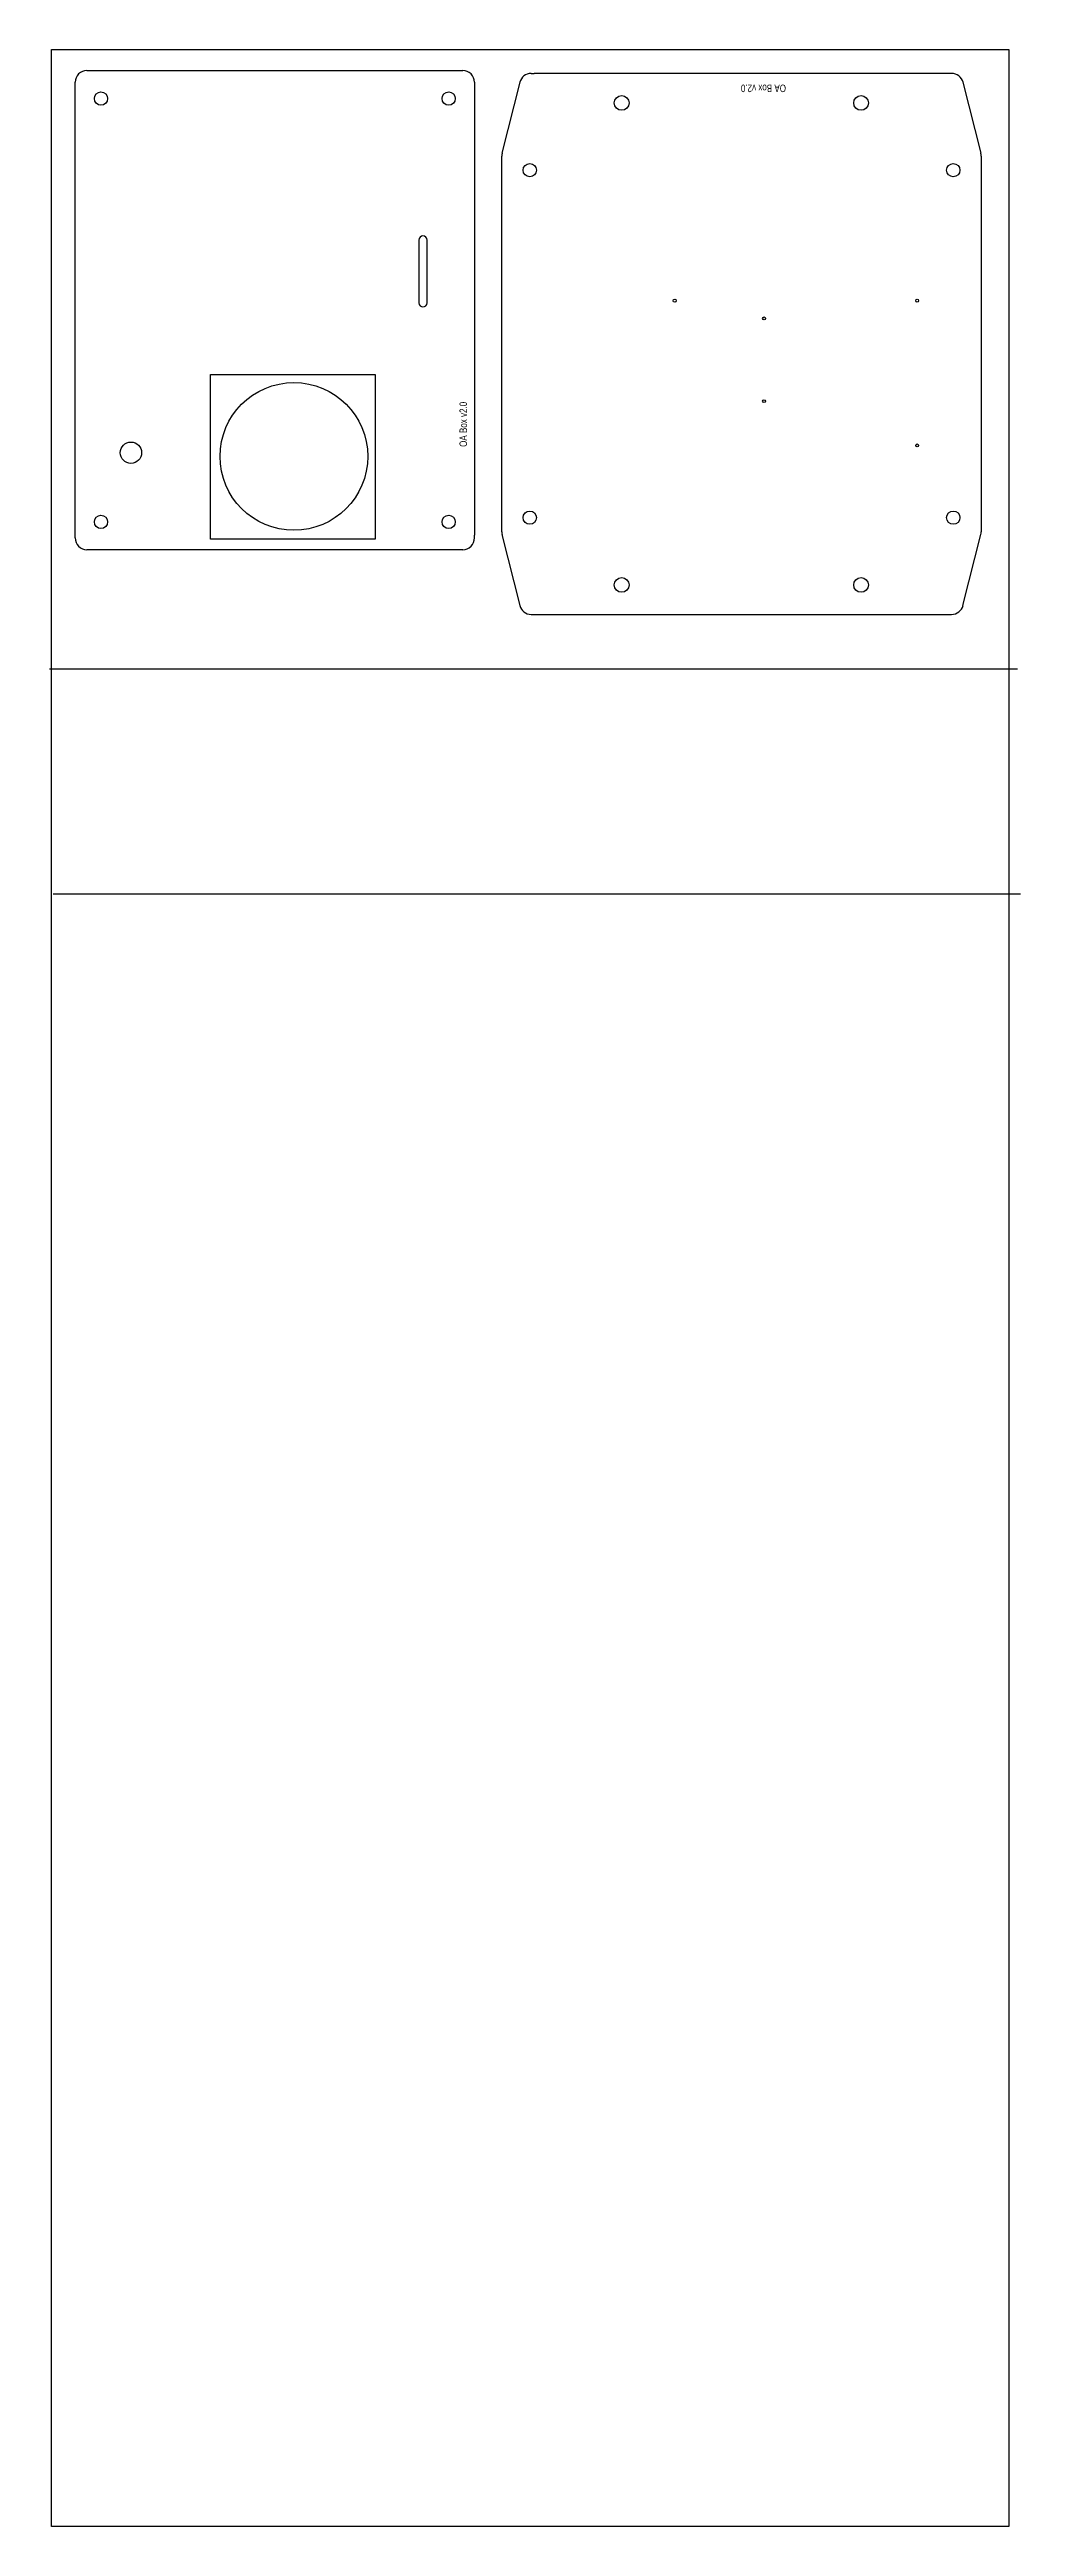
# Model space of a CAD drawing. Header units: inches. Extents: x 1.8 to 14.7, y -12.3 to 20.7.
import ezdxf

# ---------------------------------------------------------------- set-up
doc = ezdxf.new("R2010")
doc.units = ezdxf.units.IN
doc.header["$LTSCALE"] = 1.434074
doc.header["$MEASUREMENT"] = 0
doc.layers.get('0').update_dxf_attribs({"linetype": 'CONTINUOUS'})
doc.styles.get("Standard").update_dxf_attribs({"font": 'txt', "width": 0.8})
picture_1 = doc.add_image_def('image1.png', size_in_pixel=(750, 750))

msp = doc.modelspace()

# ---------------------------------------------------------------- linework, layer by layer
at = {"color": 3}
for p, q in [((2.11, 14.222), (2.11, 20.254)), ((2.267, 20.411), (7.271, 20.411)), ((7.428, 20.254), (7.428, 14.222)), ((8.03, 20.254), (7.794, 19.309)), ((8.183, 20.373), (8.221, 20.373)), ((13.781, 20.373), (8.221, 20.373)), ((13.933, 20.254), (14.17, 19.309)), ((7.79, 14.267), (7.79, 19.271)), ((14.174, 19.271), (14.174, 14.267)), ((6.686, 18.151), (6.686, 17.318)), ((6.798, 17.318), (6.798, 18.151)), ((2.11, 14.184), (2.11, 14.222)), ((7.428, 14.184), (7.428, 14.222)), ((7.794, 14.229), (8.03, 13.284)), ((13.933, 13.284), (14.17, 14.229)), ((7.271, 14.027), (2.267, 14.027)), ((8.183, 13.165), (8.221, 13.165)), ((8.221, 13.165), (13.781, 13.165)), ((1.769, 12.441), (14.659, 12.441)), ((1.816, 9.441), (14.698, 9.441))]:
    msp.add_line(p, q, dxfattribs=at)
msp.add_lwpolyline([(1.794, -12.309), (1.794, 9.691), (1.794, 20.691), (14.544, 20.691), (14.544, -12.309)], close=True, dxfattribs=at)
for centre, radius in [((2.454, 20.037), 0.0886), ((7.084, 20.037), 0.0886), ((9.388, 19.98), 0.0984), ((12.576, 19.98), 0.0984), ((8.164, 19.084), 0.0886), ((13.804, 19.084), 0.0886), ((10.094, 17.345), 0.0197), ((13.323, 17.345), 0.0197), ((11.285, 17.108), 0.0197), ((11.285, 16.006), 0.0197), ((2.853, 15.319), 0.142), ((13.323, 15.416), 0.0197), ((8.164, 14.454), 0.0886), ((13.804, 14.454), 0.0886), ((2.454, 14.397), 0.0886), ((7.084, 14.397), 0.0886), ((9.388, 13.558), 0.0984), ((12.576, 13.558), 0.0984)]:
    msp.add_circle(centre, radius, dxfattribs=at)
at = {"color": 6}
msp.add_circle((5.023, 15.27), 0.984, dxfattribs=at)
at = {"color": 3}
for centre, radius, start, end in [((2.267, 20.254), 0.157, 90, 180), ((7.271, 20.254), 0.157, 0, 90), ((8.183, 20.216), 0.157, 90, 165.9638), ((13.781, 20.216), 0.157, 14.0362, 90), ((7.947, 19.271), 0.157, 165.9724, 180), ((14.017, 19.271), 0.157, 0, 14.0276), ((6.742, 18.151), 0.0561, 0, 180), ((6.742, 17.318), 0.0561, 180, 0), ((7.947, 14.267), 0.157, 180, 194.0362), ((14.017, 14.267), 0.157, 345.9638, 0), ((2.267, 14.184), 0.157, 180, 270), ((7.271, 14.184), 0.157, 270, 0), ((8.183, 13.322), 0.157, 194.0362, 270), ((13.781, 13.322), 0.157, 270, 345.9638)]:
    msp.add_arc(centre, radius, start, end, dxfattribs=at)

# ---------------------------------------------------------------- texts
at = {"color": 3, "width": 0.8}
for rotation, p in [(180, (11.576, 20.224)), (90, (7.328, 15.397))]:
    msp.add_text('OA Box v2.0', height=0.1, rotation=rotation, dxfattribs=at).set_placement(p)

# ---------------------------------------------------------------- pictures from other files: only their frames are drawn
at = {"color": 3}
image = msp.add_image(picture_1, insert=(3.912, 14.168), size_in_units=(2.193, 2.193), dxfattribs=at)
image.dxf.flags = 15

doc.saveas('drawing.dxf')
